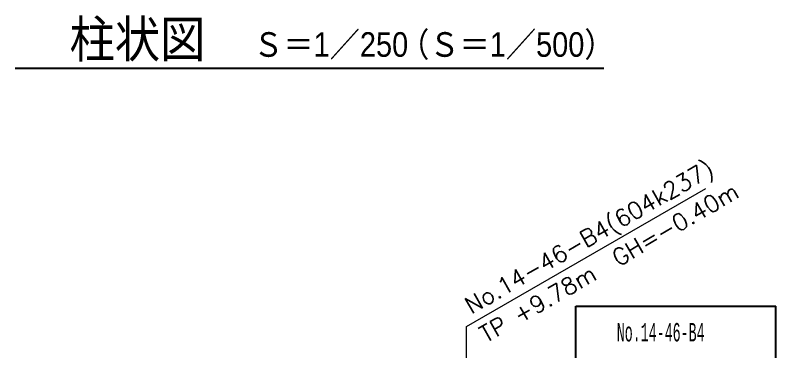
# Model space of a CAD drawing. Extents: x 284700 to 368800, y 984 to 60384.
# Drawn here: x 316698 to 329064, y 17685 to 23146 of the extents above; entities that cross this region are included whole.
import ezdxf
from ezdxf.enums import TextEntityAlignment as Align

# ---------------------------------------------------------------- set-up
doc = ezdxf.new("R2010")
doc.units = 0
doc.header["$LTSCALE"] = 300
doc.header["$MEASUREMENT"] = 0
doc.layers.add('柱状図', color=4, linetype='CONTINUOUS')
doc.layers.add('記号-1', color=7, linetype='CONTINUOUS')
doc.layers.add('高架区間', color=6, linetype='CONTINUOUS', lineweight=18)
doc.styles.add('KANJI', font='romans.shx', dxfattribs={"width": 0.8, "bigfont": 'bigfont.shx'})
doc.styles.add('MS明朝', font='MS PMincho.ttf')
doc.styles.add('YOKO', font='monotxt', dxfattribs={"bigfont": 'bigfont'})

msp = doc.modelspace()

# ---------------------------------------------------------------- linework, layer by layer
at = {"layer": '柱状図', "linetype": 'Continuous'}
for p, q in [((325812.82997, 4349.55629), (325812.82997, 18412.93129)), ((329064.45497, 4349.55629), (329064.45497, 18412.93129))]:
    msp.add_line(p, q, dxfattribs=at)
at = {"layer": '柱状図'}
msp.add_line((325812.82997, 18412.93129), (329064.45497, 18412.93129), dxfattribs=at)
at = {"layer": '記号-1', "color": 2, "linetype": 'Continuous'}
msp.add_line((316698.3137, 22286.45083), (326270.50886, 22286.45083), dxfattribs=at)
at = {"layer": '高架区間', "color": 4}
for p, q in [((324036.94247, 18079.43129), (327927.70488, 20325.76402)), ((324036.94247, 16662.05629), (324036.94247, 18079.43129))]:
    msp.add_line(p, q, dxfattribs=at)

# ---------------------------------------------------------------- texts
at = {"layer": '柱状図', "linetype": 'Continuous', "insert": (327192.71963, 18137.84965), "char_height": 300, "width": 1138.8707242, "attachment_point": 2, "style": 'YOKO'}
msp.add_mtext('\\W0.5;No.14-46-B4', dxfattribs=at)
at = {"layer": '記号-1', "color": 2, "style": 'MS明朝', "width": 0.9}
for s, height, p in [('柱状図', 600, (318685.73849, 22456.45083)), ('Ｓ＝1／250', 400, (321827.63791, 22469.15848)), ('（Ｓ＝1／500）', 400, (324692.00817, 22469.15848))]:
    msp.add_text(s, height=height, dxfattribs=at).set_placement(p, align=Align.CENTER)
at = {"layer": '高架区間', "color": 4, "style": 'KANJI'}
for s, p in [('No.14-46-B4(604k237) ', (324113.20089, 18273.55465)), ('TP +9.78m  GH=-0.40m', (324352.09506, 17804.50413))]:
    msp.add_text(s, height=275, rotation=30.000000019, dxfattribs=at).set_placement(p)

doc.saveas('drawing.dxf')
